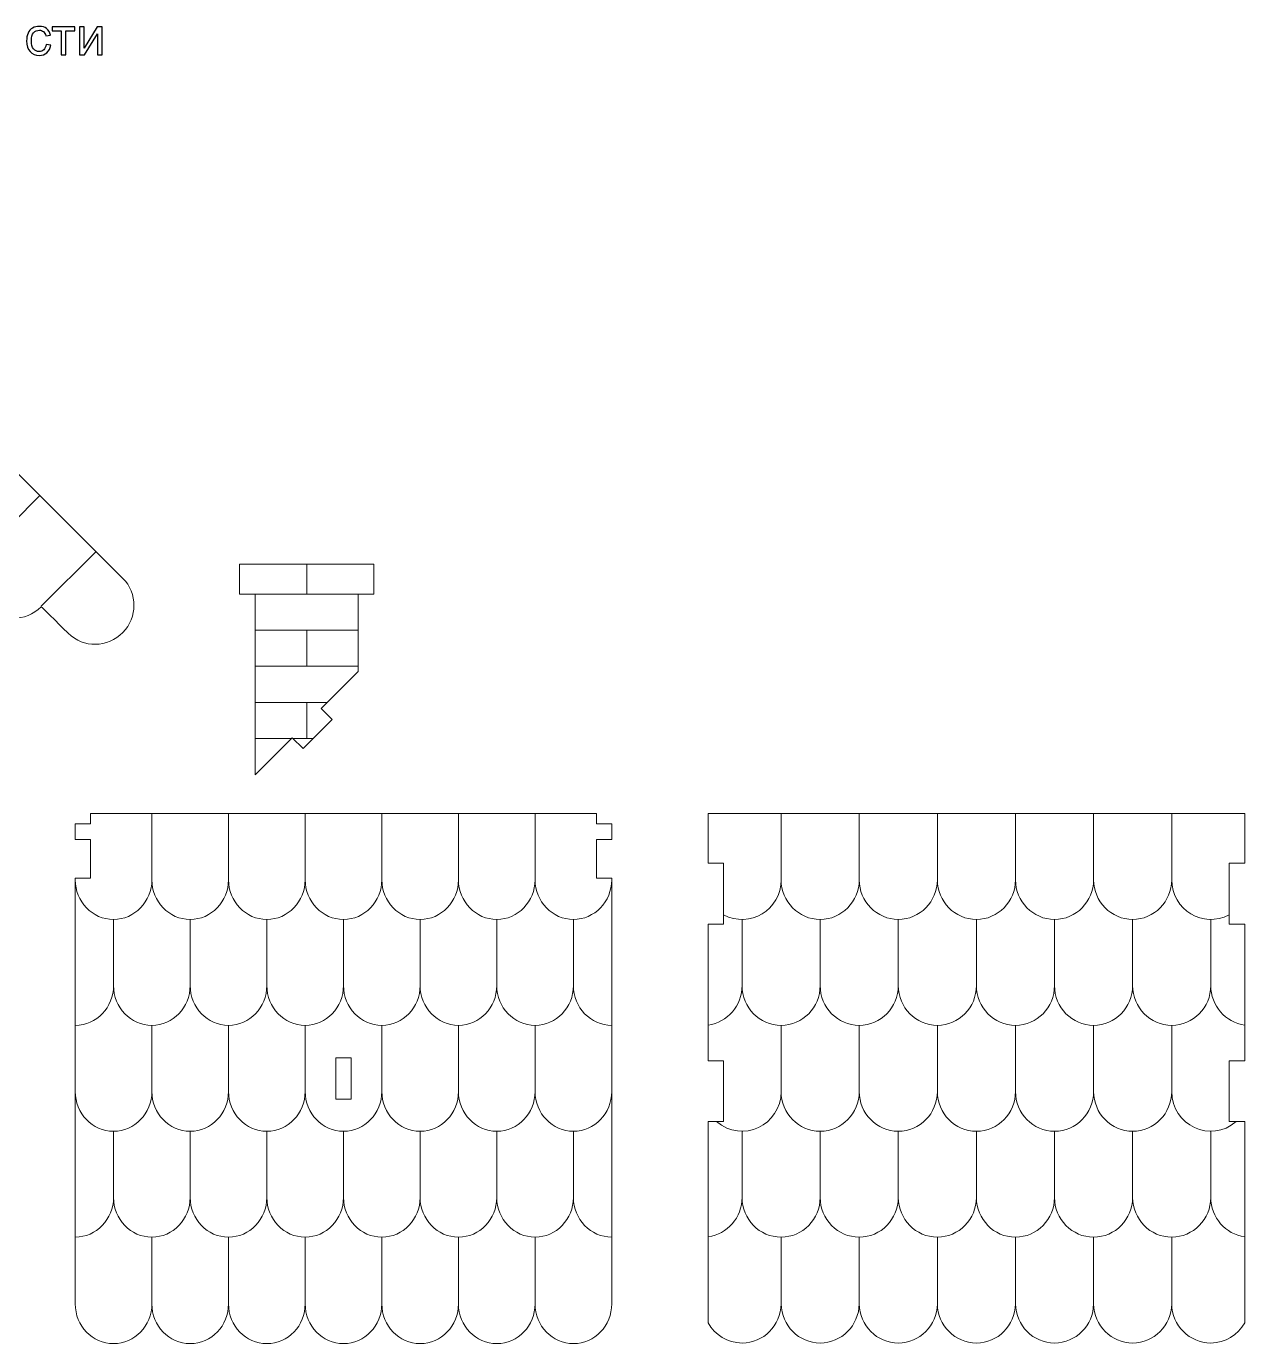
# Model space of a CAD drawing. Header units: millimetres. Extents: x -1172 to 901, y -384 to 816.
# Drawn here: x 665.3 to 901.5, y -56.6 to 198.6 of the extents above; entities that cross this region are included whole.
import ezdxf

# ---------------------------------------------------------------- set-up
doc = ezdxf.new("R2010")
doc.units = ezdxf.units.MM
doc.header["$MEASUREMENT"] = 0
doc.layers.add('layer 1', color=7, linetype='Continuous')

msp = doc.modelspace()

# ---------------------------------------------------------------- linework, layer by layer
at = {"layer": 'layer 1', "color": 242}
for points, knots in [([(669.1493, 195.1078), (669.1493, 195.1078), (670.0428, 194.9831), (670.0428, 194.9831), (670.0428, 194.9831), (669.9441, 194.3683), (669.6948, 193.8886), (669.2913, 193.5406), (669.2913, 193.5406), (668.8878, 193.1925), (668.3907, 193.0193), (667.8037, 193.0193), (667.8037, 193.0193), (667.0677, 193.0193), (666.4754, 193.26), (666.0286, 193.7414), (666.0286, 193.7414), (665.5801, 194.2229), (665.3567, 194.9121), (665.3567, 195.8092), (665.3567, 195.8092), (665.3567, 196.391), (665.4537, 196.8984), (665.6459, 197.3348), (665.6459, 197.3348), (665.8381, 197.7695), (666.1308, 198.0968), (666.5257, 198.3133), (666.5257, 198.3133), (666.9188, 198.5315), (667.3465, 198.6406), (667.8106, 198.6406), (667.8106, 198.6406), (668.3942, 198.6406), (668.8739, 198.4934), (669.2445, 198.1972), (669.2445, 198.1972), (669.6168, 197.9011), (669.8558, 197.4803), (669.9597, 196.9365), (669.9597, 196.9365), (669.9597, 196.9365), (669.0765, 196.8014), (669.0765, 196.8014), (669.0765, 196.8014), (668.9917, 197.1634), (668.8427, 197.4353), (668.6263, 197.6188), (668.6263, 197.6188), (668.4115, 197.8007), (668.1518, 197.8924), (667.847, 197.8924), (667.847, 197.8924), (667.3863, 197.8924), (667.0123, 197.7279), (666.7231, 197.3989), (666.7231, 197.3989), (666.4356, 197.0681), (666.2919, 196.5486), (666.2919, 195.8351), (666.2919, 195.8351), (666.2919, 195.1113), (666.4304, 194.5865), (666.7075, 194.2592), (666.7075, 194.2592), (666.9863, 193.9319), (667.3482, 193.7674), (667.7933, 193.7674), (667.7933, 193.7674), (668.1535, 193.7674), (668.4531, 193.8765), (668.6921, 194.0965), (668.6921, 194.0965), (668.9328, 194.3147), (669.0852, 194.6523), (669.1493, 195.1078)], [0, 0, 0, 0, 0.05, 0.05, 0.05, 0.05, 0.1, 0.1, 0.1, 0.1, 0.15, 0.15, 0.15, 0.15, 0.2, 0.2, 0.2, 0.2, 0.25, 0.25, 0.25, 0.25, 0.3, 0.3, 0.3, 0.3, 0.35, 0.35, 0.35, 0.35, 0.4, 0.4, 0.4, 0.4, 0.45, 0.45, 0.45, 0.45, 0.5, 0.5, 0.5, 0.5, 0.55, 0.55, 0.55, 0.55, 0.6, 0.6, 0.6, 0.6, 0.65, 0.65, 0.65, 0.65, 0.7, 0.7, 0.7, 0.7, 0.75, 0.75, 0.75, 0.75, 0.8, 0.8, 0.8, 0.8, 0.85, 0.85, 0.85, 0.85, 0.9, 0.9, 0.9, 0.9, 1, 1, 1, 1]), ([(670.3442, 198.5263), (670.3442, 198.5263), (674.7082, 198.5263), (674.7082, 198.5263), (674.7082, 198.5263), (674.7082, 198.5263), (674.7082, 197.7678), (674.7082, 197.7678), (674.7082, 197.7678), (674.7082, 197.7678), (672.9834, 197.7678), (672.9834, 197.7678), (672.9834, 197.7678), (672.9834, 197.7678), (672.9834, 193.1336), (672.9834, 193.1336), (672.9834, 193.1336), (672.9834, 193.1336), (672.069, 193.1336), (672.069, 193.1336), (672.069, 193.1336), (672.069, 193.1336), (672.069, 197.7678), (672.069, 197.7678), (672.069, 197.7678), (672.069, 197.7678), (670.3442, 197.7678), (670.3442, 197.7678), (670.3442, 197.7678), (670.3442, 197.7678), (670.3442, 198.5263), (670.3442, 198.5263)], [0, 0, 0, 0, 0.11111111, 0.11111111, 0.11111111, 0.11111111, 0.22222222, 0.22222222, 0.22222222, 0.22222222, 0.33333333, 0.33333333, 0.33333333, 0.33333333, 0.44444444, 0.44444444, 0.44444444, 0.44444444, 0.55555556, 0.55555556, 0.55555556, 0.55555556, 0.66666667, 0.66666667, 0.66666667, 0.66666667, 0.77777778, 0.77777778, 0.77777778, 0.77777778, 1, 1, 1, 1]), ([(675.581, 198.5263), (675.581, 198.5263), (676.4953, 198.5263), (676.4953, 198.5263), (676.4953, 198.5263), (676.4953, 198.5263), (676.4953, 194.4134), (676.4953, 194.4134), (676.4953, 194.4134), (676.4953, 194.4134), (679.0358, 198.5263), (679.0358, 198.5263), (679.0358, 198.5263), (679.0358, 198.5263), (680.0177, 198.5263), (680.0177, 198.5263), (680.0177, 198.5263), (680.0177, 198.5263), (680.0177, 193.1336), (680.0177, 193.1336), (680.0177, 193.1336), (680.0177, 193.1336), (679.1034, 193.1336), (679.1034, 193.1336), (679.1034, 193.1336), (679.1034, 193.1336), (679.1034, 197.2205), (679.1034, 197.2205), (679.1034, 197.2205), (679.1034, 197.2205), (676.5663, 193.1336), (676.5663, 193.1336), (676.5663, 193.1336), (676.5663, 193.1336), (675.581, 193.1336), (675.581, 193.1336), (675.581, 193.1336), (675.581, 193.1336), (675.581, 198.5263), (675.581, 198.5263)], [0, 0, 0, 0, 0.09090909, 0.09090909, 0.09090909, 0.09090909, 0.18181818, 0.18181818, 0.18181818, 0.18181818, 0.27272727, 0.27272727, 0.27272727, 0.27272727, 0.36363636, 0.36363636, 0.36363636, 0.36363636, 0.45454545, 0.45454545, 0.45454545, 0.45454545, 0.54545455, 0.54545455, 0.54545455, 0.54545455, 0.63636364, 0.63636364, 0.63636364, 0.63636364, 0.72727273, 0.72727273, 0.72727273, 0.72727273, 0.81818182, 0.81818182, 0.81818182, 0.81818182, 1, 1, 1, 1])]:
    msp.add_open_spline(points, degree=3, knots=knots, dxfattribs=at)
at = {"layer": 'layer 1', "color": 250, "lineweight": 20}
for points, knots in [([(554.8867, 86.2807), (554.8785, 86.2725), (549.7636, 81.1579), (549.7555, 81.1499), (549.7555, 81.1499), (546.7708, 78.1909), (542.1209, 78.2126), (539.237, 81.0965), (539.237, 81.0965), (536.275, 84.0585), (536.0934, 88.7009), (539.0956, 91.7031), (539.0956, 91.7031), (539.0956, 91.7031), (611.4985, 164.1057), (611.4985, 164.1057), (611.4985, 164.1057), (611.4985, 164.1057), (684.005, 91.7031), (684.005, 91.7031), (684.005, 91.7031), (686.8891, 88.8233), (686.887, 84.1199), (684.005, 81.2379), (684.005, 81.2379), (681.0505, 78.2834), (676.4243, 78.0953), (673.4215, 81.0735), (673.4215, 81.0735), (673.4139, 81.081), (668.1959, 86.1951), (668.1882, 86.2028), (668.1882, 86.2028), (665.196, 83.2106), (660.3148, 83.2106), (657.3225, 86.2028), (657.3225, 86.2028), (654.3302, 89.1952), (654.3303, 94.0763), (657.3225, 97.0685), (657.3225, 97.0685), (654.3303, 94.0763), (649.4491, 94.0763), (646.4568, 97.0685), (646.4568, 97.0685), (643.4644, 100.0609), (643.4646, 104.9419), (646.4568, 107.9342), (646.4568, 107.9342), (646.4568, 107.9342), (646.4567, 107.9343), (646.4567, 107.9343), (646.4567, 107.9343), (643.4644, 104.9421), (638.5833, 104.942), (635.5911, 107.9343), (635.5911, 107.9343), (632.5987, 110.9266), (632.5989, 115.8076), (635.5911, 118.7999), (635.5911, 118.7999), (635.5911, 118.7999), (635.591, 118.8), (635.591, 118.8), (635.591, 118.8), (632.5987, 115.8078), (627.7176, 115.8077), (624.7254, 118.8), (624.7254, 118.8), (621.733, 121.7923), (621.7332, 126.6733), (624.7254, 129.6656), (624.7254, 129.6656), (624.7254, 129.6656), (624.7253, 129.6657), (624.7253, 129.6657), (624.7253, 129.6657), (620.0188, 124.9593), (611.7469, 128.0442), (611.5497, 135.1517), (611.5497, 135.1517), (611.3227, 128.1096), (603.0829, 125.0102), (598.3739, 129.7192), (598.3739, 129.7192), (601.3662, 126.7269), (601.3663, 121.8458), (598.3739, 118.8535), (598.3739, 118.8535), (595.3817, 115.8612), (590.5005, 115.8612), (587.5082, 118.8535), (587.5082, 118.8535), (590.5005, 115.8612), (590.5006, 110.9801), (587.5082, 107.9878), (587.5082, 107.9878), (584.516, 104.9955), (579.6348, 104.9955), (576.6425, 107.9878), (576.6425, 107.9878), (579.6348, 104.9955), (579.6349, 100.1144), (576.6425, 97.122), (576.6425, 97.122), (573.6502, 94.1298), (568.769, 94.1298), (565.7768, 97.122), (565.7768, 97.122), (568.769, 94.1298), (568.7691, 89.2487), (565.7768, 86.2563), (565.7768, 86.2563), (562.7824, 83.2619), (557.9117, 83.2557), (554.8867, 86.2807)], [0, 0, 0, 0, 0.03333333, 0.03333333, 0.03333333, 0.03333333, 0.06666667, 0.06666667, 0.06666667, 0.06666667, 0.1, 0.1, 0.1, 0.1, 0.13333333, 0.13333333, 0.13333333, 0.13333333, 0.16666667, 0.16666667, 0.16666667, 0.16666667, 0.2, 0.2, 0.2, 0.2, 0.23333333, 0.23333333, 0.23333333, 0.23333333, 0.26666667, 0.26666667, 0.26666667, 0.26666667, 0.3, 0.3, 0.3, 0.3, 0.33333333, 0.33333333, 0.33333333, 0.33333333, 0.36666667, 0.36666667, 0.36666667, 0.36666667, 0.4, 0.4, 0.4, 0.4, 0.43333333, 0.43333333, 0.43333333, 0.43333333, 0.46666667, 0.46666667, 0.46666667, 0.46666667, 0.5, 0.5, 0.5, 0.5, 0.53333333, 0.53333333, 0.53333333, 0.53333333, 0.56666667, 0.56666667, 0.56666667, 0.56666667, 0.6, 0.6, 0.6, 0.6, 0.63333333, 0.63333333, 0.63333333, 0.63333333, 0.66666667, 0.66666667, 0.66666667, 0.66666667, 0.7, 0.7, 0.7, 0.7, 0.73333333, 0.73333333, 0.73333333, 0.73333333, 0.76666667, 0.76666667, 0.76666667, 0.76666667, 0.8, 0.8, 0.8, 0.8, 0.83333333, 0.83333333, 0.83333333, 0.83333333, 0.86666667, 0.86666667, 0.86666667, 0.86666667, 0.9, 0.9, 0.9, 0.9, 0.93333333, 0.93333333, 0.93333333, 0.93333333, 1, 1, 1, 1]), ([(729.6533, 88.6594), (729.6533, 88.6594), (729.6533, 73.6594), (729.6533, 73.6594), (729.6533, 73.6594), (729.6533, 73.6594), (722.4817, 66.4878), (722.4817, 66.4878), (722.4817, 66.4878), (722.4817, 66.4878), (724.603, 64.3665), (724.603, 64.3665), (724.603, 64.3665), (724.603, 64.3665), (718.9462, 58.7097), (718.9462, 58.7097), (718.9462, 58.7097), (718.9462, 58.7097), (716.8249, 60.831), (716.8249, 60.831), (716.8249, 60.831), (716.8249, 60.831), (709.6533, 53.6594), (709.6533, 53.6594), (709.6533, 53.6594), (709.6533, 53.6594), (709.6533, 88.6594), (709.6533, 88.6594), (709.6533, 88.6594), (709.6533, 88.6594), (706.6533, 88.6594), (706.6533, 88.6594), (706.6533, 88.6594), (706.6533, 88.6594), (706.6533, 94.4802), (706.6533, 94.4802), (706.6533, 94.4802), (706.6533, 94.4802), (732.6533, 94.4802), (732.6533, 94.4802), (732.6533, 94.4802), (732.6533, 94.4802), (732.6533, 88.6594), (732.6533, 88.6594), (732.6533, 88.6594), (732.6533, 88.6594), (729.6533, 88.6594), (729.6533, 88.6594)], [0, 0, 0, 0, 0.07692308, 0.07692308, 0.07692308, 0.07692308, 0.15384615, 0.15384615, 0.15384615, 0.15384615, 0.23076923, 0.23076923, 0.23076923, 0.23076923, 0.30769231, 0.30769231, 0.30769231, 0.30769231, 0.38461538, 0.38461538, 0.38461538, 0.38461538, 0.46153846, 0.46153846, 0.46153846, 0.46153846, 0.53846154, 0.53846154, 0.53846154, 0.53846154, 0.61538462, 0.61538462, 0.61538462, 0.61538462, 0.69230769, 0.69230769, 0.69230769, 0.69230769, 0.76923077, 0.76923077, 0.76923077, 0.76923077, 0.84615385, 0.84615385, 0.84615385, 0.84615385, 1, 1, 1, 1]), ([(674.7849, -48.8687), (674.7849, -48.8687), (674.7847, 33.6313), (674.7847, 33.6313), (674.7847, 33.6313), (674.7847, 33.6313), (677.7322, 33.6313), (677.7322, 33.6313), (677.7322, 33.6313), (677.7322, 33.6313), (677.7281, 41.1313), (677.7281, 41.1313), (677.7281, 41.1313), (677.7281, 41.1313), (674.7847, 41.1313), (674.7847, 41.1313), (674.7847, 41.1313), (674.7847, 41.1313), (674.7847, 44.1313), (674.7847, 44.1313), (674.7847, 44.1313), (674.7847, 44.1313), (677.7281, 44.1313), (677.7281, 44.1313), (677.7281, 44.1313), (677.7281, 44.1313), (677.7281, 46.1315), (677.7281, 46.1315), (677.7281, 46.1315), (677.7281, 46.1315), (775.8438, 46.1315), (775.8438, 46.1315), (775.8438, 46.1315), (775.8438, 46.1315), (775.8438, 44.1315), (775.8438, 44.1315), (775.8438, 44.1315), (775.8438, 44.1315), (778.7845, 44.1315), (778.7845, 44.1315), (778.7845, 44.1315), (778.7845, 44.1315), (778.7845, 41.1313), (778.7845, 41.1313), (778.7845, 41.1313), (778.7845, 41.1313), (775.8438, 41.1313), (775.8438, 41.1313), (775.8438, 41.1313), (775.8438, 41.1313), (775.8438, 40.864), (775.8438, 40.864), (775.8438, 40.864), (775.8438, 40.864), (775.8413, 40.864), (775.8413, 40.864), (775.8413, 40.864), (775.8413, 40.864), (775.8465, 33.6313), (775.8465, 33.6313), (775.8465, 33.6313), (775.8465, 33.6313), (778.7845, 33.6313), (778.7845, 33.6313), (778.7845, 33.6313), (778.7845, 33.6313), (778.7847, -48.8685), (778.7847, -48.8685), (778.7847, -48.8685), (778.7847, -53.0543), (775.4972, -56.5616), (771.3562, -56.5616), (771.3562, -56.5616), (767.2647, -56.5616), (763.9275, -53.1057), (763.9275, -48.8686), (763.9275, -48.8686), (763.9275, -53.0544), (760.6401, -56.5616), (756.499, -56.5616), (756.499, -56.5616), (752.4076, -56.5616), (749.0705, -53.1057), (749.0705, -48.8686), (749.0705, -48.8686), (749.0705, -53.0544), (745.7829, -56.5616), (741.642, -56.5616), (741.642, -56.5616), (737.5504, -56.5616), (734.2133, -53.1057), (734.2133, -48.8686), (734.2133, -48.8686), (734.2133, -53.0544), (730.9258, -56.5616), (726.7848, -56.5616), (726.7848, -56.5616), (722.6934, -56.5616), (719.3563, -53.1057), (719.3563, -48.8686), (719.3563, -48.8686), (719.3563, -53.0545), (716.0687, -56.5616), (711.9276, -56.5616), (711.9276, -56.5616), (707.8362, -56.5616), (704.4991, -53.1057), (704.4991, -48.8686), (704.4991, -48.8686), (704.4991, -53.0544), (701.2115, -56.5616), (697.0706, -56.5616), (697.0706, -56.5616), (692.9792, -56.5616), (689.642, -53.1057), (689.642, -48.8687), (689.642, -48.8687), (689.642, -53.1058), (686.305, -56.5616), (682.2134, -56.5616), (682.2134, -56.5616), (678.122, -56.5616), (674.7849, -53.1057), (674.7849, -48.8687)], [0, 0, 0, 0, 0.03125, 0.03125, 0.03125, 0.03125, 0.0625, 0.0625, 0.0625, 0.0625, 0.09375, 0.09375, 0.09375, 0.09375, 0.125, 0.125, 0.125, 0.125, 0.15625, 0.15625, 0.15625, 0.15625, 0.1875, 0.1875, 0.1875, 0.1875, 0.21875, 0.21875, 0.21875, 0.21875, 0.25, 0.25, 0.25, 0.25, 0.28125, 0.28125, 0.28125, 0.28125, 0.3125, 0.3125, 0.3125, 0.3125, 0.34375, 0.34375, 0.34375, 0.34375, 0.375, 0.375, 0.375, 0.375, 0.40625, 0.40625, 0.40625, 0.40625, 0.4375, 0.4375, 0.4375, 0.4375, 0.46875, 0.46875, 0.46875, 0.46875, 0.5, 0.5, 0.5, 0.5, 0.53125, 0.53125, 0.53125, 0.53125, 0.5625, 0.5625, 0.5625, 0.5625, 0.59375, 0.59375, 0.59375, 0.59375, 0.625, 0.625, 0.625, 0.625, 0.65625, 0.65625, 0.65625, 0.65625, 0.6875, 0.6875, 0.6875, 0.6875, 0.71875, 0.71875, 0.71875, 0.71875, 0.75, 0.75, 0.75, 0.75, 0.78125, 0.78125, 0.78125, 0.78125, 0.8125, 0.8125, 0.8125, 0.8125, 0.84375, 0.84375, 0.84375, 0.84375, 0.875, 0.875, 0.875, 0.875, 0.90625, 0.90625, 0.90625, 0.90625, 0.9375, 0.9375, 0.9375, 0.9375, 1, 1, 1, 1]), ([(797.4756, -13.5548), (797.4756, -13.5548), (800.4754, -13.5548), (800.4754, -13.5548), (800.4754, -13.5548), (800.4754, -13.5548), (800.4754, -1.7548), (800.4754, -1.7548), (800.4754, -1.7548), (800.4754, -1.7548), (797.4756, -1.7548), (797.4756, -1.7548), (797.4756, -1.7548), (797.4756, -1.7548), (797.4756, 24.7202), (797.4756, 24.7202), (797.4756, 24.7202), (797.4756, 24.7202), (797.4757, 24.7167), (797.4757, 24.7167), (797.4757, 24.7167), (797.4757, 24.7167), (800.4756, 24.7167), (800.4756, 24.7167), (800.4756, 24.7167), (800.4756, 24.7167), (800.4756, 36.5167), (800.4756, 36.5167), (800.4756, 36.5167), (800.4756, 36.5167), (797.4756, 36.5167), (797.4756, 36.5167), (797.4756, 36.5167), (797.4756, 36.5167), (797.4756, 46.1313), (797.4756, 46.1313), (797.4756, 46.1313), (797.4756, 46.1313), (901.4756, 46.1315), (901.4756, 46.1315), (901.4756, 46.1315), (901.4756, 46.1315), (901.4756, 36.5167), (901.4756, 36.5167), (901.4756, 36.5167), (901.4756, 36.5167), (898.4757, 36.5166), (898.4757, 36.5166), (898.4757, 36.5166), (898.4757, 36.5166), (898.4756, 24.7167), (898.4756, 24.7167), (898.4756, 24.7167), (898.4756, 24.7167), (901.4756, 24.7167), (901.4756, 24.7167), (901.4756, 24.7167), (901.4756, 24.7167), (901.4756, -1.7549), (901.4756, -1.7549), (901.4756, -1.7549), (901.4756, -1.7549), (898.4759, -1.7549), (898.4759, -1.7549), (898.4759, -1.7549), (898.4759, -1.7549), (898.4759, -13.5549), (898.4759, -13.5549), (898.4759, -13.5549), (898.4759, -13.5549), (901.4756, -13.5549), (901.4756, -13.5549), (901.4756, -13.5549), (901.4756, -13.5549), (901.4756, -52.5597), (901.4756, -52.5597), (901.4756, -52.5597), (900.1681, -54.8747), (897.7107, -56.4401), (894.9044, -56.4401), (894.9044, -56.4401), (890.7741, -56.4401), (887.3987, -53.0499), (887.3329, -48.8685), (887.3329, -48.8685), (887.2671, -53.05), (883.8919, -56.4401), (879.7615, -56.4401), (879.7615, -56.4401), (875.6313, -56.4401), (872.2559, -53.05), (872.1901, -48.8686), (872.1901, -48.8686), (872.1243, -53.0501), (868.749, -56.4401), (864.6187, -56.4401), (864.6187, -56.4401), (860.4884, -56.4401), (857.113, -53.05), (857.0472, -48.8686), (857.0472, -48.8686), (856.9814, -53.0501), (853.6061, -56.4401), (849.4758, -56.4401), (849.4758, -56.4401), (845.3457, -56.4401), (841.9702, -53.0499), (841.9044, -48.8686), (841.9044, -48.8686), (841.8386, -53.05), (838.4633, -56.4401), (834.3329, -56.4401), (834.3329, -56.4401), (830.2028, -56.4401), (826.8274, -53.0499), (826.7615, -48.8686), (826.7615, -48.8686), (826.6956, -53.05), (823.3203, -56.4401), (819.1901, -56.4401), (819.1901, -56.4401), (815.06, -56.4401), (811.6846, -53.05), (811.6187, -48.8687), (811.6187, -48.8687), (811.5528, -53.0501), (808.1775, -56.4401), (804.0472, -56.4401), (804.0472, -56.4401), (801.2406, -56.4401), (798.783, -54.8744), (797.4756, -52.559), (797.4756, -52.559), (797.4756, -52.559), (797.4756, -13.5548), (797.4756, -13.5548)], [0, 0, 0, 0, 0.02857143, 0.02857143, 0.02857143, 0.02857143, 0.05714286, 0.05714286, 0.05714286, 0.05714286, 0.08571429, 0.08571429, 0.08571429, 0.08571429, 0.11428571, 0.11428571, 0.11428571, 0.11428571, 0.14285714, 0.14285714, 0.14285714, 0.14285714, 0.17142857, 0.17142857, 0.17142857, 0.17142857, 0.2, 0.2, 0.2, 0.2, 0.22857143, 0.22857143, 0.22857143, 0.22857143, 0.25714286, 0.25714286, 0.25714286, 0.25714286, 0.28571429, 0.28571429, 0.28571429, 0.28571429, 0.31428571, 0.31428571, 0.31428571, 0.31428571, 0.34285714, 0.34285714, 0.34285714, 0.34285714, 0.37142857, 0.37142857, 0.37142857, 0.37142857, 0.4, 0.4, 0.4, 0.4, 0.42857143, 0.42857143, 0.42857143, 0.42857143, 0.45714286, 0.45714286, 0.45714286, 0.45714286, 0.48571429, 0.48571429, 0.48571429, 0.48571429, 0.51428571, 0.51428571, 0.51428571, 0.51428571, 0.54285714, 0.54285714, 0.54285714, 0.54285714, 0.57142857, 0.57142857, 0.57142857, 0.57142857, 0.6, 0.6, 0.6, 0.6, 0.62857143, 0.62857143, 0.62857143, 0.62857143, 0.65714286, 0.65714286, 0.65714286, 0.65714286, 0.68571429, 0.68571429, 0.68571429, 0.68571429, 0.71428571, 0.71428571, 0.71428571, 0.71428571, 0.74285714, 0.74285714, 0.74285714, 0.74285714, 0.77142857, 0.77142857, 0.77142857, 0.77142857, 0.8, 0.8, 0.8, 0.8, 0.82857143, 0.82857143, 0.82857143, 0.82857143, 0.85714286, 0.85714286, 0.85714286, 0.85714286, 0.88571429, 0.88571429, 0.88571429, 0.88571429, 0.91428571, 0.91428571, 0.91428571, 0.91428571, 0.94285714, 0.94285714, 0.94285714, 0.94285714, 1, 1, 1, 1]), ([(725.2847, -9.215), (725.2847, -9.215), (728.2847, -9.215), (728.2847, -9.215), (728.2847, -9.215), (728.2847, -9.215), (728.2847, -1.2151), (728.2847, -1.2151), (728.2847, -1.2151), (728.2847, -1.2151), (725.2847, -1.2151), (725.2847, -1.2151), (725.2847, -1.2151), (725.2847, -1.2151), (725.2847, -9.215), (725.2847, -9.215)], [0, 0, 0, 0, 0.2, 0.2, 0.2, 0.2, 0.4, 0.4, 0.4, 0.4, 0.6, 0.6, 0.6, 0.6, 1, 1, 1, 1])]:
    msp.add_open_spline(points, degree=3, knots=knots, dxfattribs=at)
at = {"layer": 'layer 1', "color": 242, "lineweight": 20}
for points in [[(657.323, 97.122), (657.323, 97.122), (667.9296, 107.7286), (667.9296, 107.7286)], [(668.2131, 86.2807), (668.2131, 86.2807), (678.8197, 96.8873), (678.8197, 96.8873)], [(719.65, 94.4802), (719.65, 94.4802), (719.65, 88.6594), (719.65, 88.6594)], [(709.6533, 88.6594), (709.6533, 88.6594), (729.6533, 88.6594), (729.6533, 88.6594)], [(709.6533, 81.6594), (709.6533, 81.6594), (729.6533, 81.6594), (729.6533, 81.6594)], [(719.6498, 81.6594), (719.6498, 81.6594), (719.6498, 74.6594), (719.6498, 74.6594)], [(709.6533, 74.6594), (709.6533, 74.6594), (729.6533, 74.6594), (729.6533, 74.6594)], [(709.6539, 74.6594), (709.6539, 74.6594), (709.6539, 67.6594), (709.6539, 67.6594)], [(709.6533, 67.6594), (709.6533, 67.6594), (723.6533, 67.6594), (723.6533, 67.6594)], [(719.6498, 67.6594), (719.6498, 67.6594), (719.6498, 60.6594), (719.6498, 60.6594)], [(709.6533, 60.6594), (709.6533, 60.6594), (716.6533, 60.6594), (716.6533, 60.6594)], [(716.9965, 60.6594), (716.9965, 60.6594), (720.8959, 60.6594), (720.8959, 60.6594)]]:
    msp.add_open_spline(points, degree=3, dxfattribs=at)
at = {"layer": 'layer 1', "color": 242, "lineweight": 9}
for points, knots in [([(704.4991, 46.1313), (704.4991, 46.1313), (704.4991, 33.3099), (704.4991, 33.3099), (704.4991, 33.3099), (704.4991, 29.0728), (701.1621, 25.617), (697.0706, 25.617), (697.0706, 25.617), (692.9792, 25.617), (689.6421, 29.0729), (689.6421, 33.3099), (689.6421, 33.3099), (689.6421, 33.3099), (689.6421, 46.1312), (689.6421, 46.1312)], [0, 0, 0, 0, 0.2, 0.2, 0.2, 0.2, 0.4, 0.4, 0.4, 0.4, 0.6, 0.6, 0.6, 0.6, 1, 1, 1, 1]), ([(719.3563, 46.1313), (719.3563, 46.1313), (719.3563, 33.3099), (719.3563, 33.3099), (719.3563, 33.3099), (719.3563, 29.0728), (716.0193, 25.617), (711.9276, 25.617), (711.9276, 25.617), (707.8362, 25.617), (704.4991, 29.0729), (704.4991, 33.3099)], [0, 0, 0, 0, 0.25, 0.25, 0.25, 0.25, 0.5, 0.5, 0.5, 0.5, 1, 1, 1, 1]), ([(734.2133, 46.1313), (734.2133, 46.1313), (734.2133, 33.3099), (734.2133, 33.3099), (734.2133, 33.3099), (734.2133, 29.0728), (730.8763, 25.617), (726.7848, 25.617), (726.7848, 25.617), (722.6934, 25.617), (719.3563, 29.0729), (719.3563, 33.3099)], [0, 0, 0, 0, 0.25, 0.25, 0.25, 0.25, 0.5, 0.5, 0.5, 0.5, 1, 1, 1, 1]), ([(749.0705, 46.1313), (749.0705, 46.1313), (749.0705, 33.3099), (749.0705, 33.3099), (749.0705, 33.3099), (749.0705, 29.0728), (745.7335, 25.617), (741.642, 25.617), (741.642, 25.617), (737.5504, 25.617), (734.2133, 29.0729), (734.2133, 33.3099)], [0, 0, 0, 0, 0.25, 0.25, 0.25, 0.25, 0.5, 0.5, 0.5, 0.5, 1, 1, 1, 1]), ([(763.9275, 46.1313), (763.9275, 46.1313), (763.9275, 33.3099), (763.9275, 33.3099), (763.9275, 33.3099), (763.9275, 29.0728), (760.5906, 25.617), (756.499, 25.617), (756.499, 25.617), (752.4076, 25.617), (749.0705, 29.0729), (749.0705, 33.3099)], [0, 0, 0, 0, 0.25, 0.25, 0.25, 0.25, 0.5, 0.5, 0.5, 0.5, 1, 1, 1, 1]), ([(826.7615, 46.1314), (826.7615, 46.1314), (826.7615, 33.31), (826.7615, 33.31), (826.7615, 33.31), (826.7615, 29.0729), (823.3603, 25.6171), (819.1901, 25.6171), (819.1901, 25.6171), (815.02, 25.6171), (811.6187, 29.073), (811.6187, 33.31), (811.6187, 33.31), (811.6187, 33.31), (811.6187, 46.1313), (811.6187, 46.1313)], [0, 0, 0, 0, 0.2, 0.2, 0.2, 0.2, 0.4, 0.4, 0.4, 0.4, 0.6, 0.6, 0.6, 0.6, 1, 1, 1, 1]), ([(841.9044, 46.1314), (841.9044, 46.1314), (841.9044, 33.31), (841.9044, 33.31), (841.9044, 33.31), (841.9044, 29.0729), (838.5033, 25.6171), (834.3329, 25.6171), (834.3329, 25.6171), (830.1628, 25.6171), (826.7615, 29.073), (826.7615, 33.31)], [0, 0, 0, 0, 0.25, 0.25, 0.25, 0.25, 0.5, 0.5, 0.5, 0.5, 1, 1, 1, 1]), ([(857.0472, 46.1314), (857.0472, 46.1314), (857.0472, 33.31), (857.0472, 33.31), (857.0472, 33.31), (857.0472, 29.0729), (853.646, 25.6171), (849.4758, 25.6171), (849.4758, 25.6171), (845.3057, 25.6171), (841.9044, 29.073), (841.9044, 33.31)], [0, 0, 0, 0, 0.25, 0.25, 0.25, 0.25, 0.5, 0.5, 0.5, 0.5, 1, 1, 1, 1]), ([(872.1901, 46.1314), (872.1901, 46.1314), (872.1901, 33.31), (872.1901, 33.31), (872.1901, 33.31), (872.1901, 29.0729), (868.7889, 25.6171), (864.6187, 25.6171), (864.6187, 25.6171), (860.4485, 25.6171), (857.0472, 29.073), (857.0472, 33.31)], [0, 0, 0, 0, 0.25, 0.25, 0.25, 0.25, 0.5, 0.5, 0.5, 0.5, 1, 1, 1, 1]), ([(887.3329, 46.1314), (887.3329, 46.1314), (887.3329, 33.31), (887.3329, 33.31), (887.3329, 33.31), (887.3329, 29.0729), (883.9318, 25.6171), (879.7615, 25.6171), (879.7615, 25.6171), (875.5914, 25.6171), (872.1901, 29.073), (872.1901, 33.31)], [0, 0, 0, 0, 0.25, 0.25, 0.25, 0.25, 0.5, 0.5, 0.5, 0.5, 1, 1, 1, 1]), ([(674.785, 33.6313), (674.785, 33.6313), (674.785, 33.3099), (674.785, 33.3099), (674.785, 33.3099), (674.785, 29.0728), (678.1219, 25.617), (682.2135, 25.617), (682.2135, 25.617), (686.3049, 25.617), (689.6421, 29.0729), (689.6421, 33.3099)], [0, 0, 0, 0, 0.25, 0.25, 0.25, 0.25, 0.5, 0.5, 0.5, 0.5, 1, 1, 1, 1]), ([(778.7845, 33.302), (778.7804, 29.0685), (775.4451, 25.617), (771.3561, 25.617), (771.3561, 25.617), (767.2647, 25.617), (763.9275, 29.0729), (763.9275, 33.3099)], [0, 0, 0, 0, 0.33333333, 0.33333333, 0.33333333, 0.33333333, 1, 1, 1, 1]), ([(697.0706, 25.617), (697.0706, 25.617), (697.0706, 12.7955), (697.0706, 12.7955), (697.0706, 12.7955), (697.0706, 8.5584), (693.7336, 5.1027), (689.6421, 5.1027), (689.6421, 5.1027), (685.5505, 5.1027), (682.2134, 8.5585), (682.2134, 12.7955), (682.2134, 12.7955), (682.2134, 12.7955), (682.2134, 25.617), (682.2134, 25.617)], [0, 0, 0, 0, 0.2, 0.2, 0.2, 0.2, 0.4, 0.4, 0.4, 0.4, 0.6, 0.6, 0.6, 0.6, 1, 1, 1, 1]), ([(711.9276, 25.617), (711.9276, 25.617), (711.9276, 12.7955), (711.9276, 12.7955), (711.9276, 12.7955), (711.9276, 8.5584), (708.5907, 5.1027), (704.4991, 5.1027), (704.4991, 5.1027), (700.4077, 5.1027), (697.0706, 8.5585), (697.0706, 12.7955)], [0, 0, 0, 0, 0.25, 0.25, 0.25, 0.25, 0.5, 0.5, 0.5, 0.5, 1, 1, 1, 1]), ([(726.7848, 25.617), (726.7848, 25.617), (726.7848, 12.7955), (726.7848, 12.7955), (726.7848, 12.7955), (726.7848, 8.5584), (723.4478, 5.1027), (719.3563, 5.1027), (719.3563, 5.1027), (715.2648, 5.1027), (711.9276, 8.5585), (711.9276, 12.7955)], [0, 0, 0, 0, 0.25, 0.25, 0.25, 0.25, 0.5, 0.5, 0.5, 0.5, 1, 1, 1, 1]), ([(741.642, 25.617), (741.642, 25.617), (741.642, 12.7955), (741.642, 12.7955), (741.642, 12.7955), (741.642, 8.5584), (738.3049, 5.1027), (734.2133, 5.1027), (734.2133, 5.1027), (730.1219, 5.1027), (726.7848, 8.5585), (726.7848, 12.7955)], [0, 0, 0, 0, 0.25, 0.25, 0.25, 0.25, 0.5, 0.5, 0.5, 0.5, 1, 1, 1, 1]), ([(756.499, 25.617), (756.499, 25.617), (756.499, 12.7955), (756.499, 12.7955), (756.499, 12.7955), (756.499, 8.5584), (753.162, 5.1027), (749.0705, 5.1027), (749.0705, 5.1027), (744.9791, 5.1027), (741.642, 8.5585), (741.642, 12.7955)], [0, 0, 0, 0, 0.25, 0.25, 0.25, 0.25, 0.5, 0.5, 0.5, 0.5, 1, 1, 1, 1]), ([(771.3562, 25.617), (771.3562, 25.617), (771.3562, 12.7955), (771.3562, 12.7955), (771.3562, 12.7955), (771.3562, 8.5584), (768.0192, 5.1027), (763.9275, 5.1027), (763.9275, 5.1027), (759.8361, 5.1027), (756.499, 8.5585), (756.499, 12.7955)], [0, 0, 0, 0, 0.25, 0.25, 0.25, 0.25, 0.5, 0.5, 0.5, 0.5, 1, 1, 1, 1]), ([(819.1901, 25.6171), (819.1901, 25.6171), (819.1901, 12.7956), (819.1901, 12.7956), (819.1901, 12.7956), (819.1901, 8.5585), (815.7889, 5.1028), (811.6187, 5.1028), (811.6187, 5.1028), (807.4485, 5.1028), (804.0472, 8.5586), (804.0472, 12.7956), (804.0472, 12.7956), (804.0472, 12.7956), (804.0472, 25.6171), (804.0472, 25.6171)], [0, 0, 0, 0, 0.2, 0.2, 0.2, 0.2, 0.4, 0.4, 0.4, 0.4, 0.6, 0.6, 0.6, 0.6, 1, 1, 1, 1]), ([(834.3329, 25.6171), (834.3329, 25.6171), (834.3329, 12.7956), (834.3329, 12.7956), (834.3329, 12.7956), (834.3329, 8.5585), (830.9318, 5.1028), (826.7615, 5.1028), (826.7615, 5.1028), (822.5914, 5.1028), (819.1901, 8.5586), (819.1901, 12.7956)], [0, 0, 0, 0, 0.25, 0.25, 0.25, 0.25, 0.5, 0.5, 0.5, 0.5, 1, 1, 1, 1]), ([(849.4758, 25.6171), (849.4758, 25.6171), (849.4758, 12.7956), (849.4758, 12.7956), (849.4758, 12.7956), (849.4758, 8.5585), (846.0746, 5.1028), (841.9044, 5.1028), (841.9044, 5.1028), (837.7342, 5.1028), (834.3329, 8.5586), (834.3329, 12.7956)], [0, 0, 0, 0, 0.25, 0.25, 0.25, 0.25, 0.5, 0.5, 0.5, 0.5, 1, 1, 1, 1]), ([(864.6187, 25.6171), (864.6187, 25.6171), (864.6187, 12.7956), (864.6187, 12.7956), (864.6187, 12.7956), (864.6187, 8.5585), (861.2175, 5.1028), (857.0472, 5.1028), (857.0472, 5.1028), (852.8771, 5.1028), (849.4758, 8.5586), (849.4758, 12.7956)], [0, 0, 0, 0, 0.25, 0.25, 0.25, 0.25, 0.5, 0.5, 0.5, 0.5, 1, 1, 1, 1]), ([(879.7615, 25.6171), (879.7615, 25.6171), (879.7615, 12.7956), (879.7615, 12.7956), (879.7615, 12.7956), (879.7615, 8.5585), (876.3603, 5.1028), (872.1901, 5.1028), (872.1901, 5.1028), (868.02, 5.1028), (864.6187, 8.5586), (864.6187, 12.7956)], [0, 0, 0, 0, 0.25, 0.25, 0.25, 0.25, 0.5, 0.5, 0.5, 0.5, 1, 1, 1, 1]), ([(894.9044, 25.6171), (894.9044, 25.6171), (894.9044, 12.7956), (894.9044, 12.7956), (894.9044, 12.7956), (894.9044, 8.5585), (891.5033, 5.1028), (887.3329, 5.1028), (887.3329, 5.1028), (883.1628, 5.1028), (879.7615, 8.5586), (879.7615, 12.7956)], [0, 0, 0, 0, 0.25, 0.25, 0.25, 0.25, 0.5, 0.5, 0.5, 0.5, 1, 1, 1, 1]), ([(704.4991, 5.1027), (704.4991, 5.1027), (704.4991, -7.7187), (704.4991, -7.7187), (704.4991, -7.7187), (704.4991, -11.9558), (701.1621, -15.4116), (697.0706, -15.4116), (697.0706, -15.4116), (692.9792, -15.4116), (689.6421, -11.9557), (689.6421, -7.7187), (689.6421, -7.7187), (689.6421, -7.7187), (689.6421, 5.1027), (689.6421, 5.1027)], [0, 0, 0, 0, 0.2, 0.2, 0.2, 0.2, 0.4, 0.4, 0.4, 0.4, 0.6, 0.6, 0.6, 0.6, 1, 1, 1, 1]), ([(719.3563, 5.1027), (719.3563, 5.1027), (719.3563, -7.7187), (719.3563, -7.7187), (719.3563, -7.7187), (719.3563, -11.9558), (716.0193, -15.4116), (711.9276, -15.4116), (711.9276, -15.4116), (707.8362, -15.4116), (704.4991, -11.9557), (704.4991, -7.7187)], [0, 0, 0, 0, 0.25, 0.25, 0.25, 0.25, 0.5, 0.5, 0.5, 0.5, 1, 1, 1, 1]), ([(734.2133, 5.1027), (734.2133, 5.1027), (734.2133, -7.7187), (734.2133, -7.7187), (734.2133, -7.7187), (734.2133, -11.9558), (730.8763, -15.4116), (726.7848, -15.4116), (726.7848, -15.4116), (722.6934, -15.4116), (719.3563, -11.9557), (719.3563, -7.7187)], [0, 0, 0, 0, 0.25, 0.25, 0.25, 0.25, 0.5, 0.5, 0.5, 0.5, 1, 1, 1, 1]), ([(749.0705, 5.1027), (749.0705, 5.1027), (749.0705, -7.7187), (749.0705, -7.7187), (749.0705, -7.7187), (749.0705, -11.9558), (745.7335, -15.4116), (741.642, -15.4116), (741.642, -15.4116), (737.5504, -15.4116), (734.2133, -11.9557), (734.2133, -7.7187)], [0, 0, 0, 0, 0.25, 0.25, 0.25, 0.25, 0.5, 0.5, 0.5, 0.5, 1, 1, 1, 1]), ([(763.9275, 5.1027), (763.9275, 5.1027), (763.9275, -7.7187), (763.9275, -7.7187), (763.9275, -7.7187), (763.9275, -11.9558), (760.5906, -15.4116), (756.499, -15.4116), (756.499, -15.4116), (752.4076, -15.4116), (749.0705, -11.9557), (749.0705, -7.7187)], [0, 0, 0, 0, 0.25, 0.25, 0.25, 0.25, 0.5, 0.5, 0.5, 0.5, 1, 1, 1, 1]), ([(826.7615, 5.1028), (826.7615, 5.1028), (826.7615, -7.7186), (826.7615, -7.7186), (826.7615, -7.7186), (826.7615, -11.9557), (823.3603, -15.4115), (819.1901, -15.4115), (819.1901, -15.4115), (815.02, -15.4115), (811.6187, -11.9556), (811.6187, -7.7186), (811.6187, -7.7186), (811.6187, -7.7186), (811.6187, 5.1028), (811.6187, 5.1028)], [0, 0, 0, 0, 0.2, 0.2, 0.2, 0.2, 0.4, 0.4, 0.4, 0.4, 0.6, 0.6, 0.6, 0.6, 1, 1, 1, 1]), ([(841.9044, 5.1028), (841.9044, 5.1028), (841.9044, -7.7186), (841.9044, -7.7186), (841.9044, -7.7186), (841.9044, -11.9557), (838.5033, -15.4115), (834.3329, -15.4115), (834.3329, -15.4115), (830.1628, -15.4115), (826.7615, -11.9556), (826.7615, -7.7186)], [0, 0, 0, 0, 0.25, 0.25, 0.25, 0.25, 0.5, 0.5, 0.5, 0.5, 1, 1, 1, 1]), ([(857.0472, 5.1028), (857.0472, 5.1028), (857.0472, -7.7186), (857.0472, -7.7186), (857.0472, -7.7186), (857.0472, -11.9557), (853.646, -15.4115), (849.4758, -15.4115), (849.4758, -15.4115), (845.3057, -15.4115), (841.9044, -11.9556), (841.9044, -7.7186)], [0, 0, 0, 0, 0.25, 0.25, 0.25, 0.25, 0.5, 0.5, 0.5, 0.5, 1, 1, 1, 1]), ([(872.1901, 5.1028), (872.1901, 5.1028), (872.1901, -7.7186), (872.1901, -7.7186), (872.1901, -7.7186), (872.1901, -11.9557), (868.7889, -15.4115), (864.6187, -15.4115), (864.6187, -15.4115), (860.4485, -15.4115), (857.0472, -11.9556), (857.0472, -7.7186)], [0, 0, 0, 0, 0.25, 0.25, 0.25, 0.25, 0.5, 0.5, 0.5, 0.5, 1, 1, 1, 1]), ([(887.3329, 5.1028), (887.3329, 5.1028), (887.3329, -7.7186), (887.3329, -7.7186), (887.3329, -7.7186), (887.3329, -11.9557), (883.9318, -15.4115), (879.7615, -15.4115), (879.7615, -15.4115), (875.5914, -15.4115), (872.1901, -11.9556), (872.1901, -7.7186)], [0, 0, 0, 0, 0.25, 0.25, 0.25, 0.25, 0.5, 0.5, 0.5, 0.5, 1, 1, 1, 1]), ([(674.7849, -7.7187), (674.7849, -11.9558), (678.1218, -15.4115), (682.2135, -15.4115), (682.2135, -15.4115), (686.3049, -15.4115), (689.6421, -11.9557), (689.6421, -7.7187)], [0, 0, 0, 0, 0.33333333, 0.33333333, 0.33333333, 0.33333333, 1, 1, 1, 1]), ([(778.7846, -7.7266), (778.7805, -11.9601), (775.4452, -15.4115), (771.3561, -15.4115), (771.3561, -15.4115), (767.2647, -15.4115), (763.9275, -11.9557), (763.9275, -7.7187)], [0, 0, 0, 0, 0.33333333, 0.33333333, 0.33333333, 0.33333333, 1, 1, 1, 1]), ([(697.0706, -15.4116), (697.0706, -15.4116), (697.0706, -28.2331), (697.0706, -28.2331), (697.0706, -28.2331), (697.0706, -32.4702), (693.7336, -35.9259), (689.6421, -35.9259), (689.6421, -35.9259), (685.5505, -35.9259), (682.2134, -32.4701), (682.2134, -28.2331), (682.2134, -28.2331), (682.2134, -28.2331), (682.2134, -15.4116), (682.2134, -15.4116)], [0, 0, 0, 0, 0.2, 0.2, 0.2, 0.2, 0.4, 0.4, 0.4, 0.4, 0.6, 0.6, 0.6, 0.6, 1, 1, 1, 1]), ([(711.9276, -15.4116), (711.9276, -15.4116), (711.9276, -28.2331), (711.9276, -28.2331), (711.9276, -28.2331), (711.9276, -32.4702), (708.5907, -35.9259), (704.4991, -35.9259), (704.4991, -35.9259), (700.4077, -35.9259), (697.0706, -32.4701), (697.0706, -28.2331)], [0, 0, 0, 0, 0.25, 0.25, 0.25, 0.25, 0.5, 0.5, 0.5, 0.5, 1, 1, 1, 1]), ([(726.7848, -15.4116), (726.7848, -15.4116), (726.7848, -28.2331), (726.7848, -28.2331), (726.7848, -28.2331), (726.7848, -32.4702), (723.4478, -35.9259), (719.3563, -35.9259), (719.3563, -35.9259), (715.2648, -35.9259), (711.9276, -32.4701), (711.9276, -28.2331)], [0, 0, 0, 0, 0.25, 0.25, 0.25, 0.25, 0.5, 0.5, 0.5, 0.5, 1, 1, 1, 1]), ([(741.642, -15.4116), (741.642, -15.4116), (741.642, -28.2331), (741.642, -28.2331), (741.642, -28.2331), (741.642, -32.4702), (738.3049, -35.9259), (734.2133, -35.9259), (734.2133, -35.9259), (730.1219, -35.9259), (726.7848, -32.4701), (726.7848, -28.2331)], [0, 0, 0, 0, 0.25, 0.25, 0.25, 0.25, 0.5, 0.5, 0.5, 0.5, 1, 1, 1, 1]), ([(756.499, -15.4116), (756.499, -15.4116), (756.499, -28.2331), (756.499, -28.2331), (756.499, -28.2331), (756.499, -32.4702), (753.162, -35.9259), (749.0705, -35.9259), (749.0705, -35.9259), (744.9791, -35.9259), (741.642, -32.4701), (741.642, -28.2331)], [0, 0, 0, 0, 0.25, 0.25, 0.25, 0.25, 0.5, 0.5, 0.5, 0.5, 1, 1, 1, 1]), ([(771.3562, -15.4116), (771.3562, -15.4116), (771.3562, -28.2331), (771.3562, -28.2331), (771.3562, -28.2331), (771.3562, -32.4702), (768.0192, -35.9259), (763.9275, -35.9259), (763.9275, -35.9259), (759.8361, -35.9259), (756.499, -32.4701), (756.499, -28.2331)], [0, 0, 0, 0, 0.25, 0.25, 0.25, 0.25, 0.5, 0.5, 0.5, 0.5, 1, 1, 1, 1]), ([(819.1901, -15.4115), (819.1901, -15.4115), (819.1901, -28.233), (819.1901, -28.233), (819.1901, -28.233), (819.1901, -32.4701), (815.7889, -35.9258), (811.6187, -35.9258), (811.6187, -35.9258), (807.4485, -35.9258), (804.0472, -32.47), (804.0472, -28.233), (804.0472, -28.233), (804.0472, -28.233), (804.0472, -15.4115), (804.0472, -15.4115)], [0, 0, 0, 0, 0.2, 0.2, 0.2, 0.2, 0.4, 0.4, 0.4, 0.4, 0.6, 0.6, 0.6, 0.6, 1, 1, 1, 1]), ([(834.3329, -15.4115), (834.3329, -15.4115), (834.3329, -28.233), (834.3329, -28.233), (834.3329, -28.233), (834.3329, -32.4701), (830.9318, -35.9258), (826.7615, -35.9258), (826.7615, -35.9258), (822.5914, -35.9258), (819.1901, -32.47), (819.1901, -28.233)], [0, 0, 0, 0, 0.25, 0.25, 0.25, 0.25, 0.5, 0.5, 0.5, 0.5, 1, 1, 1, 1]), ([(849.4758, -15.4115), (849.4758, -15.4115), (849.4758, -28.233), (849.4758, -28.233), (849.4758, -28.233), (849.4758, -32.4701), (846.0746, -35.9258), (841.9044, -35.9258), (841.9044, -35.9258), (837.7342, -35.9258), (834.3329, -32.47), (834.3329, -28.233)], [0, 0, 0, 0, 0.25, 0.25, 0.25, 0.25, 0.5, 0.5, 0.5, 0.5, 1, 1, 1, 1]), ([(864.6187, -15.4115), (864.6187, -15.4115), (864.6187, -28.233), (864.6187, -28.233), (864.6187, -28.233), (864.6187, -32.4701), (861.2175, -35.9258), (857.0472, -35.9258), (857.0472, -35.9258), (852.8771, -35.9258), (849.4758, -32.47), (849.4758, -28.233)], [0, 0, 0, 0, 0.25, 0.25, 0.25, 0.25, 0.5, 0.5, 0.5, 0.5, 1, 1, 1, 1]), ([(879.7615, -15.4115), (879.7615, -15.4115), (879.7615, -28.233), (879.7615, -28.233), (879.7615, -28.233), (879.7615, -32.4701), (876.3603, -35.9258), (872.1901, -35.9258), (872.1901, -35.9258), (868.02, -35.9258), (864.6187, -32.47), (864.6187, -28.233)], [0, 0, 0, 0, 0.25, 0.25, 0.25, 0.25, 0.5, 0.5, 0.5, 0.5, 1, 1, 1, 1]), ([(894.9044, -15.4115), (894.9044, -15.4115), (894.9044, -28.233), (894.9044, -28.233), (894.9044, -28.233), (894.9044, -32.4701), (891.5033, -35.9258), (887.3329, -35.9258), (887.3329, -35.9258), (883.1628, -35.9258), (879.7615, -32.47), (879.7615, -28.233)], [0, 0, 0, 0, 0.25, 0.25, 0.25, 0.25, 0.5, 0.5, 0.5, 0.5, 1, 1, 1, 1])]:
    msp.add_open_spline(points, degree=3, knots=knots, dxfattribs=at)
for points in [[(811.6187, 33.31), (811.6187, 27.4931), (805.474, 23.7972), (800.4756, 26.5306)], [(898.4756, 26.5303), (893.4768, 23.7974), (887.3329, 27.4937), (887.3329, 33.31)], [(674.7848, 5.1027), (678.9256, 5.1027), (682.2134, 8.6098), (682.2134, 12.7955)], [(778.7846, 5.1027), (774.6932, 5.1028), (771.3562, 8.5585), (771.3562, 12.7955)], [(797.4756, 5.1697), (801.2134, 5.6715), (804.0472, 8.9464), (804.0472, 12.7956)], [(901.4756, 5.1702), (897.7752, 5.6702), (894.9044, 8.903), (894.9044, 12.7956)], [(811.6187, -7.7186), (811.6187, -14.2679), (804.0135, -17.8205), (799.1239, -13.5548)], [(899.8277, -13.5549), (894.9383, -17.8205), (887.3329, -14.2679), (887.3329, -7.7186)], [(674.7849, -35.9259), (678.8764, -35.9259), (682.2134, -32.4701), (682.2134, -28.2331)], [(778.7847, -35.9259), (774.6933, -35.9259), (771.3562, -32.4701), (771.3562, -28.2331)], [(797.4756, -35.8584), (801.1762, -35.3587), (804.0472, -32.1257), (804.0472, -28.233)], [(901.4756, -35.8583), (897.7753, -35.3584), (894.9044, -32.1256), (894.9044, -28.233)], [(689.6421, -35.9259), (689.6421, -35.9259), (689.6421, -48.8687), (689.6421, -48.8687)], [(704.4991, -35.9259), (704.4991, -35.9259), (704.4991, -48.8686), (704.4991, -48.8686)], [(719.3563, -35.9259), (719.3563, -35.9259), (719.3563, -48.8686), (719.3563, -48.8686)], [(734.2133, -35.9259), (734.2133, -35.9259), (734.2133, -48.8686), (734.2133, -48.8686)], [(749.0705, -35.9259), (749.0705, -35.9259), (749.0705, -48.8686), (749.0705, -48.8686)], [(763.9275, -35.9259), (763.9275, -35.9259), (763.9275, -48.8686), (763.9275, -48.8686)], [(811.6187, -35.9258), (811.6187, -35.9258), (811.6187, -48.8687), (811.6187, -48.8687)], [(826.7615, -35.9258), (826.7615, -35.9258), (826.7615, -48.8686), (826.7615, -48.8686)], [(841.9044, -35.9258), (841.9044, -35.9258), (841.9044, -48.8686), (841.9044, -48.8686)], [(857.0472, -35.9258), (857.0472, -35.9258), (857.0472, -48.8686), (857.0472, -48.8686)], [(872.1901, -35.9258), (872.1901, -35.9258), (872.1901, -48.8686), (872.1901, -48.8686)], [(887.3329, -35.9258), (887.3329, -35.9258), (887.3329, -48.8685), (887.3329, -48.8685)]]:
    msp.add_open_spline(points, degree=3, dxfattribs=at)

doc.saveas('drawing.dxf')
